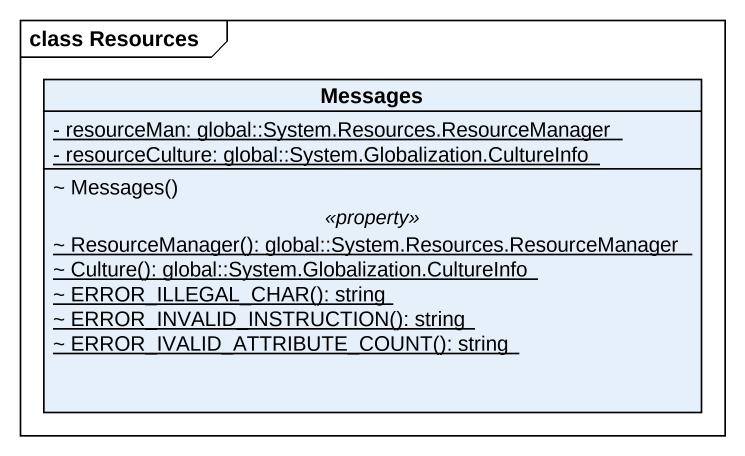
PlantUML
@startuml
mainframe class Resources
hide circle
hide empty members
skinparam classAttributeIconSize 0
class Messages {
  {static} - resourceMan: global::System.Resources.ResourceManager
  {static} - resourceCulture: global::System.Globalization.CultureInfo
  --
  ~ Messages()
  .. <<property>> ..
  {static} ~ ResourceManager(): global::System.Resources.ResourceManager
  {static} ~ Culture(): global::System.Globalization.CultureInfo
  {static} ~ ERROR_ILLEGAL_CHAR(): string
  {static} ~ ERROR_INVALID_INSTRUCTION(): string
  {static} ~ ERROR_IVALID_ATTRIBUTE_COUNT(): string
}
@enduml
